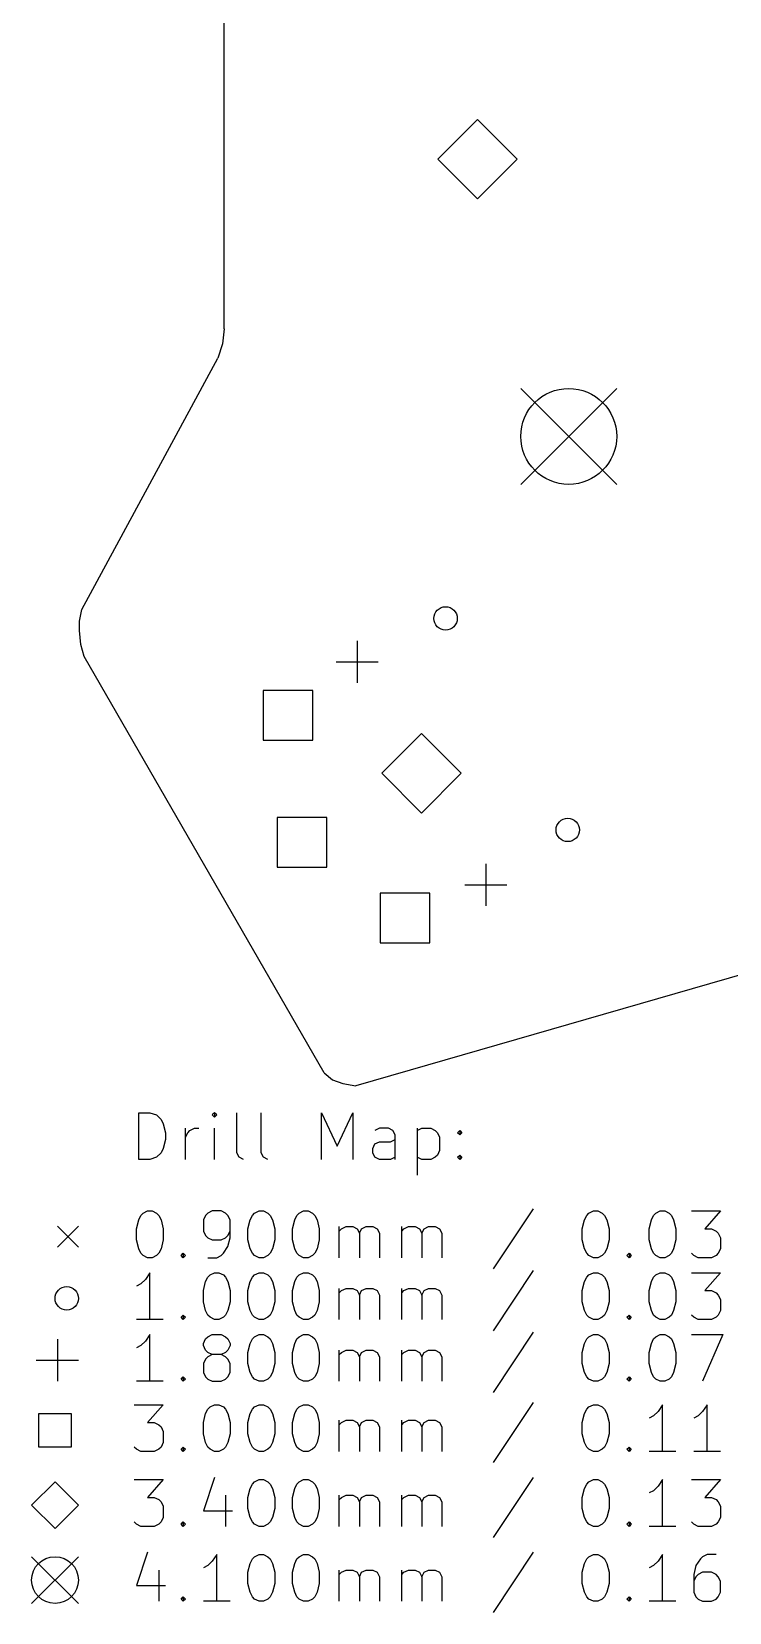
# Model space of a CAD drawing. Extents: x 3.15 to 8.88, y -6.68 to -1.38.
# Drawn here: x 3.152 to 4.325, y -6.664 to -4.004 of the extents above; entities that cross this region are included whole.
import ezdxf

# ---------------------------------------------------------------- set-up
doc = ezdxf.new("R2010")
doc.units = 0
doc.header["$MEASUREMENT"] = 0
doc.layers.add('BLACK', color=7, linetype='CONTINUOUS')

msp = doc.modelspace()

# ---------------------------------------------------------------- linework, layer by layer
at = {"layer": 'BLACK', "linetype": 'CONTINUOUS'}
for p, q in [((3.4754, -4.50394), (3.47535, -1.51486)), ((3.90166, -4.15157), (3.83473, -4.2185)), ((3.96859, -4.2185), (3.90166, -4.15157)), ((3.83473, -4.2185), (3.90166, -4.28543)), ((3.90166, -4.28543), (3.96859, -4.2185)), ((3.4754, -4.50394), (3.47244, -4.52953)), ((3.47244, -4.52953), (3.46457, -4.55315)), ((3.23622, -4.97638), (3.46457, -4.55315)), ((3.97441, -4.60433), (4.13583, -4.76575)), ((4.13583, -4.60433), (3.97441, -4.76575)), ((3.23228, -4.99606), (3.23622, -4.97638)), ((3.23228, -5.01181), (3.23228, -4.99606)), ((3.23425, -5.03543), (3.23228, -5.01181)), ((3.24016, -5.05512), (3.23425, -5.03543)), ((3.69921, -5.02901), (3.69921, -5.09988)), ((3.6437, -5.75591), (3.24016, -5.05512)), ((3.66378, -5.06444), (3.73465, -5.06444)), ((3.62466, -5.11257), (3.54114, -5.11257)), ((3.54114, -5.11257), (3.54114, -5.19608)), ((3.62466, -5.19608), (3.62466, -5.11257)), ((3.80748, -5.18504), (3.74055, -5.25197)), ((3.87441, -5.25197), (3.80748, -5.18504)), ((3.54114, -5.19608), (3.62466, -5.19608)), ((3.74055, -5.25197), (3.80748, -5.3189)), ((3.80748, -5.3189), (3.87441, -5.25197)), ((5.43914, -5.27559), (3.69685, -5.77756)), ((3.64808, -5.32635), (3.56456, -5.32635)), ((3.56456, -5.32635), (3.56456, -5.40987)), ((3.64808, -5.40987), (3.64808, -5.32635)), ((3.56456, -5.40987), (3.64808, -5.40987)), ((3.91575, -5.40406), (3.91575, -5.47493)), ((3.88031, -5.43949), (3.95118, -5.43949)), ((3.82151, -5.45352), (3.73799, -5.45352)), ((3.73799, -5.45352), (3.73799, -5.53704)), ((3.82151, -5.53704), (3.82151, -5.45352)), ((3.73799, -5.53704), (3.82151, -5.53704)), ((3.6437, -5.75591), (3.65748, -5.76772)), ((3.65748, -5.76772), (3.6752, -5.77362)), ((3.6752, -5.77362), (3.69685, -5.77756)), ((3.33174, -5.90176), (3.33174, -5.82302)), ((3.33174, -5.82302), (3.35049, -5.82302)), ((3.35049, -5.82302), (3.36174, -5.82677)), ((3.45922, -5.82302), (3.45547, -5.82677)), ((3.46297, -5.82677), (3.45922, -5.82302)), ((3.45922, -5.82302), (3.45922, -5.83052)), ((3.49672, -5.89051), (3.49672, -5.82302)), ((3.53796, -5.89051), (3.53796, -5.82302)), ((3.6392, -5.90176), (3.6392, -5.82302)), ((3.6392, -5.82302), (3.66545, -5.87927)), ((3.66545, -5.87927), (3.69169, -5.82302)), ((3.69169, -5.82302), (3.69169, -5.90176)), ((3.36174, -5.82677), (3.36924, -5.83427)), ((3.36924, -5.83427), (3.37298, -5.84177)), ((3.37298, -5.84177), (3.37673, -5.85677)), ((3.41048, -5.90176), (3.41048, -5.84927)), ((3.41798, -5.85302), (3.42548, -5.84927)), ((3.42548, -5.84927), (3.43298, -5.84927)), ((3.45547, -5.82677), (3.45922, -5.83052)), ((3.45922, -5.83052), (3.46297, -5.82677)), ((3.45922, -5.90176), (3.45922, -5.84927)), ((3.73669, -5.84927), (3.72919, -5.85302)), ((3.75169, -5.84927), (3.73669, -5.84927)), ((3.75919, -5.85302), (3.75169, -5.84927)), ((3.80043, -5.84927), (3.80043, -5.92801)), ((3.80043, -5.85302), (3.80793, -5.84927)), ((3.80793, -5.84927), (3.82293, -5.84927)), ((3.82293, -5.84927), (3.83043, -5.85302)), ((3.37673, -5.86802), (3.37298, -5.88301)), ((3.37673, -5.85677), (3.37673, -5.86802)), ((3.41048, -5.86427), (3.41423, -5.85677)), ((3.41423, -5.85677), (3.41798, -5.85302)), ((3.72544, -5.88301), (3.72919, -5.87552)), ((3.72919, -5.87552), (3.73669, -5.87177)), ((3.73669, -5.87177), (3.75544, -5.87177)), ((3.75544, -5.87177), (3.76294, -5.86802)), ((3.76294, -5.86052), (3.75919, -5.85302)), ((3.76294, -5.90176), (3.76294, -5.86052)), ((3.83043, -5.85302), (3.83418, -5.85677)), ((3.83418, -5.85677), (3.83793, -5.86427)), ((3.83793, -5.86427), (3.83793, -5.88676)), ((3.86792, -5.85677), (3.87167, -5.85302)), ((3.87167, -5.86052), (3.86792, -5.85677)), ((3.87167, -5.85302), (3.87542, -5.85677)), ((3.87167, -5.85302), (3.87167, -5.86052)), ((3.87542, -5.85677), (3.87167, -5.86052)), ((3.35049, -5.90176), (3.33174, -5.90176)), ((3.36174, -5.89801), (3.35049, -5.90176)), ((3.36924, -5.89051), (3.36174, -5.89801)), ((3.37298, -5.88301), (3.36924, -5.89051)), ((3.50047, -5.89801), (3.49672, -5.89051)), ((3.50797, -5.90176), (3.50047, -5.89801)), ((3.54171, -5.89801), (3.53796, -5.89051)), ((3.54921, -5.90176), (3.54171, -5.89801)), ((3.72544, -5.89051), (3.72544, -5.88301)), ((3.72919, -5.89801), (3.72544, -5.89051)), ((3.73669, -5.90176), (3.72919, -5.89801)), ((3.75544, -5.90176), (3.73669, -5.90176)), ((3.76294, -5.89801), (3.75544, -5.90176)), ((3.80793, -5.90176), (3.80043, -5.89801)), ((3.82293, -5.90176), (3.80793, -5.90176)), ((3.83043, -5.89801), (3.82293, -5.90176)), ((3.83418, -5.89426), (3.83043, -5.89801)), ((3.83793, -5.88676), (3.83418, -5.89426)), ((3.86792, -5.89801), (3.87167, -5.89426)), ((3.87167, -5.90176), (3.86792, -5.89801)), ((3.87167, -5.89426), (3.87542, -5.89801)), ((3.87167, -5.89426), (3.87167, -5.90176)), ((3.87542, -5.89801), (3.87167, -5.90176)), ((3.99541, -5.98463), (3.92792, -6.08586)), ((3.32799, -6.01837), (3.33174, -6.00337)), ((3.33174, -6.00337), (3.33549, -5.99588)), ((3.33549, -5.99588), (3.33924, -5.99213)), ((3.33924, -5.99213), (3.34674, -5.98838)), ((3.34674, -5.98838), (3.35424, -5.98838)), ((3.35424, -5.98838), (3.36174, -5.99213)), ((3.36174, -5.99213), (3.36549, -5.99588)), ((3.36549, -5.99588), (3.36924, -6.00337)), ((3.36924, -6.00337), (3.37298, -6.01837)), ((3.44423, -5.99588), (3.44048, -6.00337)), ((3.44048, -6.00337), (3.44048, -6.02212)), ((3.44798, -5.99213), (3.44423, -5.99588)), ((3.45547, -5.98838), (3.44798, -5.99213)), ((3.47047, -5.98838), (3.45547, -5.98838)), ((3.47797, -5.99213), (3.47047, -5.98838)), ((3.48172, -5.99588), (3.47797, -5.99213)), ((3.48547, -6.00337), (3.48172, -5.99588)), ((3.48547, -6.03337), (3.48547, -6.00337)), ((3.51547, -6.01837), (3.51922, -6.00337)), ((3.51922, -6.00337), (3.52297, -5.99588)), ((3.52297, -5.99588), (3.52672, -5.99213)), ((3.52672, -5.99213), (3.53421, -5.98838)), ((3.53421, -5.98838), (3.54171, -5.98838)), ((3.54171, -5.98838), (3.54921, -5.99213)), ((3.54921, -5.99213), (3.55296, -5.99588)), ((3.55296, -5.99588), (3.55671, -6.00337)), ((3.55671, -6.00337), (3.56046, -6.01837)), ((3.59046, -6.01837), (3.59421, -6.00337)), ((3.59421, -6.00337), (3.59796, -5.99588)), ((3.59796, -5.99588), (3.60171, -5.99213)), ((3.60171, -5.99213), (3.60921, -5.98838)), ((3.60921, -5.98838), (3.6167, -5.98838)), ((3.6167, -5.98838), (3.6242, -5.99213)), ((3.6242, -5.99213), (3.62795, -5.99588)), ((3.62795, -5.99588), (3.6317, -6.00337)), ((3.6317, -6.00337), (3.63545, -6.01837)), ((4.0779, -6.01837), (4.08165, -6.00337)), ((4.08165, -6.00337), (4.0854, -5.99588)), ((4.0854, -5.99588), (4.08915, -5.99213)), ((4.08915, -5.99213), (4.09664, -5.98838)), ((4.09664, -5.98838), (4.10414, -5.98838)), ((4.10414, -5.98838), (4.11164, -5.99213)), ((4.11164, -5.99213), (4.11539, -5.99588)), ((4.11539, -5.99588), (4.11914, -6.00337)), ((4.11914, -6.00337), (4.12289, -6.01837)), ((4.19038, -6.01837), (4.19413, -6.00337)), ((4.19413, -6.00337), (4.19788, -5.99588)), ((4.19788, -5.99588), (4.20163, -5.99213)), ((4.20163, -5.99213), (4.20913, -5.98838)), ((4.20913, -5.98838), (4.21663, -5.98838)), ((4.21663, -5.98838), (4.22413, -5.99213)), ((4.22413, -5.99213), (4.22788, -5.99588)), ((4.22788, -5.99588), (4.23163, -6.00337)), ((4.23163, -6.00337), (4.23538, -6.01837)), ((4.26162, -5.98838), (4.31037, -5.98838)), ((4.31037, -5.98838), (4.28412, -6.01837)), ((3.19488, -6.01378), (3.23031, -6.04921)), ((3.23031, -6.01378), (3.19488, -6.04921)), ((3.32799, -6.03712), (3.32799, -6.01837)), ((3.33174, -6.05212), (3.32799, -6.03712)), ((3.37298, -6.03712), (3.36924, -6.05212)), ((3.37298, -6.01837), (3.37298, -6.03712)), ((3.44048, -6.02212), (3.44423, -6.02962)), ((3.44423, -6.02962), (3.44798, -6.03337)), ((3.44798, -6.03337), (3.45547, -6.03712)), ((3.45547, -6.03712), (3.47047, -6.03712)), ((3.47047, -6.03712), (3.47797, -6.03337)), ((3.47797, -6.03337), (3.48172, -6.02962)), ((3.48172, -6.02962), (3.48547, -6.02212)), ((3.48172, -6.04837), (3.48547, -6.03337)), ((3.51547, -6.03712), (3.51547, -6.01837)), ((3.51922, -6.05212), (3.51547, -6.03712)), ((3.56046, -6.03712), (3.55671, -6.05212)), ((3.56046, -6.01837), (3.56046, -6.03712)), ((3.59046, -6.03712), (3.59046, -6.01837)), ((3.59421, -6.05212), (3.59046, -6.03712)), ((3.63545, -6.03712), (3.6317, -6.05212)), ((3.63545, -6.01837), (3.63545, -6.03712)), ((3.6692, -6.06712), (3.6692, -6.01462)), ((3.6692, -6.02212), (3.67295, -6.01837)), ((3.67295, -6.01837), (3.68045, -6.01462)), ((3.68045, -6.01462), (3.69169, -6.01462)), ((3.69169, -6.01462), (3.69919, -6.01837)), ((3.69919, -6.01837), (3.70294, -6.02587)), ((3.70294, -6.02587), (3.70669, -6.01837)), ((3.70294, -6.02587), (3.70294, -6.06712)), ((3.70669, -6.01837), (3.71419, -6.01462)), ((3.71419, -6.01462), (3.72544, -6.01462)), ((3.72544, -6.01462), (3.73294, -6.01837)), ((3.73294, -6.01837), (3.73669, -6.02587)), ((3.73669, -6.02587), (3.73669, -6.06712)), ((3.77418, -6.06712), (3.77418, -6.01462)), ((3.77418, -6.02212), (3.77793, -6.01837)), ((3.77793, -6.01837), (3.78543, -6.01462)), ((3.78543, -6.01462), (3.79668, -6.01462)), ((3.79668, -6.01462), (3.80418, -6.01837)), ((3.80418, -6.01837), (3.80793, -6.02587)), ((3.80793, -6.02587), (3.81168, -6.01837)), ((3.80793, -6.02587), (3.80793, -6.06712)), ((3.81168, -6.01837), (3.81918, -6.01462)), ((3.81918, -6.01462), (3.83043, -6.01462)), ((3.83043, -6.01462), (3.83793, -6.01837)), ((3.83793, -6.01837), (3.84168, -6.02587)), ((3.84168, -6.02587), (3.84168, -6.06712)), ((4.0779, -6.03712), (4.0779, -6.01837)), ((4.08165, -6.05212), (4.0779, -6.03712)), ((4.12289, -6.03712), (4.11914, -6.05212)), ((4.12289, -6.01837), (4.12289, -6.03712)), ((4.19038, -6.03712), (4.19038, -6.01837)), ((4.19413, -6.05212), (4.19038, -6.03712)), ((4.23538, -6.03712), (4.23163, -6.05212)), ((4.23538, -6.01837), (4.23538, -6.03712)), ((4.28412, -6.01837), (4.29537, -6.01837)), ((4.29537, -6.01837), (4.30287, -6.02212)), ((4.30287, -6.02212), (4.30662, -6.02587)), ((4.30662, -6.02587), (4.31037, -6.03337)), ((4.31037, -6.03337), (4.31037, -6.05212)), ((3.33549, -6.05962), (3.33174, -6.05212)), ((3.33924, -6.06337), (3.33549, -6.05962)), ((3.34674, -6.06712), (3.33924, -6.06337)), ((3.36174, -6.06337), (3.35424, -6.06712)), ((3.36549, -6.05962), (3.36174, -6.06337)), ((3.36924, -6.05212), (3.36549, -6.05962)), ((3.40298, -6.06337), (3.40673, -6.05962)), ((3.40673, -6.06712), (3.40298, -6.06337)), ((3.40673, -6.05962), (3.41048, -6.06337)), ((3.40673, -6.05962), (3.40673, -6.06712)), ((3.41048, -6.06337), (3.40673, -6.06712)), ((3.46297, -6.06712), (3.47047, -6.06337)), ((3.47047, -6.06337), (3.47422, -6.05962)), ((3.47422, -6.05962), (3.48172, -6.04837)), ((3.52297, -6.05962), (3.51922, -6.05212)), ((3.52672, -6.06337), (3.52297, -6.05962)), ((3.53421, -6.06712), (3.52672, -6.06337)), ((3.54921, -6.06337), (3.54171, -6.06712)), ((3.55296, -6.05962), (3.54921, -6.06337)), ((3.55671, -6.05212), (3.55296, -6.05962)), ((3.59796, -6.05962), (3.59421, -6.05212)), ((3.60171, -6.06337), (3.59796, -6.05962)), ((3.60921, -6.06712), (3.60171, -6.06337)), ((3.6242, -6.06337), (3.6167, -6.06712)), ((3.62795, -6.05962), (3.6242, -6.06337)), ((3.6317, -6.05212), (3.62795, -6.05962)), ((4.0854, -6.05962), (4.08165, -6.05212)), ((4.08915, -6.06337), (4.0854, -6.05962)), ((4.09664, -6.06712), (4.08915, -6.06337)), ((4.11164, -6.06337), (4.10414, -6.06712)), ((4.11539, -6.05962), (4.11164, -6.06337)), ((4.11914, -6.05212), (4.11539, -6.05962)), ((4.15289, -6.06337), (4.15664, -6.05962)), ((4.15664, -6.06712), (4.15289, -6.06337)), ((4.15664, -6.05962), (4.16039, -6.06337)), ((4.15664, -6.05962), (4.15664, -6.06712)), ((4.16039, -6.06337), (4.15664, -6.06712)), ((4.19788, -6.05962), (4.19413, -6.05212)), ((4.20163, -6.06337), (4.19788, -6.05962)), ((4.20913, -6.06712), (4.20163, -6.06337)), ((4.22413, -6.06337), (4.21663, -6.06712)), ((4.22788, -6.05962), (4.22413, -6.06337)), ((4.23163, -6.05212), (4.22788, -6.05962)), ((4.26537, -6.06337), (4.26162, -6.05962)), ((4.27287, -6.06712), (4.26537, -6.06337)), ((4.30287, -6.06337), (4.29537, -6.06712)), ((4.30662, -6.05962), (4.30287, -6.06337)), ((4.31037, -6.05212), (4.30662, -6.05962)), ((3.35424, -6.06712), (3.34674, -6.06712)), ((3.44798, -6.06712), (3.46297, -6.06712)), ((3.54171, -6.06712), (3.53421, -6.06712)), ((3.6167, -6.06712), (3.60921, -6.06712)), ((3.99541, -6.08856), (3.92792, -6.1898)), ((4.10414, -6.06712), (4.09664, -6.06712)), ((4.21663, -6.06712), (4.20913, -6.06712)), ((4.29537, -6.06712), (4.27287, -6.06712)), ((3.33549, -6.11106), (3.32799, -6.11481)), ((3.34299, -6.10356), (3.33549, -6.11106)), ((3.35049, -6.09231), (3.34299, -6.10356)), ((3.35049, -6.17105), (3.35049, -6.09231)), ((3.44048, -6.12231), (3.44423, -6.10731)), ((3.44423, -6.10731), (3.44798, -6.09981)), ((3.44798, -6.09981), (3.45172, -6.09606)), ((3.45172, -6.09606), (3.45922, -6.09231)), ((3.45922, -6.09231), (3.46672, -6.09231)), ((3.46672, -6.09231), (3.47422, -6.09606)), ((3.47422, -6.09606), (3.47797, -6.09981)), ((3.47797, -6.09981), (3.48172, -6.10731)), ((3.48172, -6.10731), (3.48547, -6.12231)), ((3.51547, -6.12231), (3.51922, -6.10731)), ((3.51922, -6.10731), (3.52297, -6.09981)), ((3.52297, -6.09981), (3.52672, -6.09606)), ((3.52672, -6.09606), (3.53421, -6.09231)), ((3.53421, -6.09231), (3.54171, -6.09231)), ((3.54171, -6.09231), (3.54921, -6.09606)), ((3.54921, -6.09606), (3.55296, -6.09981)), ((3.55296, -6.09981), (3.55671, -6.10731)), ((3.55671, -6.10731), (3.56046, -6.12231)), ((3.59046, -6.12231), (3.59421, -6.10731)), ((3.59421, -6.10731), (3.59796, -6.09981)), ((3.59796, -6.09981), (3.60171, -6.09606)), ((3.60171, -6.09606), (3.60921, -6.09231)), ((3.60921, -6.09231), (3.6167, -6.09231)), ((3.6167, -6.09231), (3.6242, -6.09606)), ((3.6242, -6.09606), (3.62795, -6.09981)), ((3.62795, -6.09981), (3.6317, -6.10731)), ((3.6317, -6.10731), (3.63545, -6.12231)), ((4.0779, -6.12231), (4.08165, -6.10731)), ((4.08165, -6.10731), (4.0854, -6.09981)), ((4.0854, -6.09981), (4.08915, -6.09606)), ((4.08915, -6.09606), (4.09664, -6.09231)), ((4.09664, -6.09231), (4.10414, -6.09231)), ((4.10414, -6.09231), (4.11164, -6.09606)), ((4.11164, -6.09606), (4.11539, -6.09981)), ((4.11539, -6.09981), (4.11914, -6.10731)), ((4.11914, -6.10731), (4.12289, -6.12231)), ((4.19038, -6.12231), (4.19413, -6.10731)), ((4.19413, -6.10731), (4.19788, -6.09981)), ((4.19788, -6.09981), (4.20163, -6.09606)), ((4.20163, -6.09606), (4.20913, -6.09231)), ((4.20913, -6.09231), (4.21663, -6.09231)), ((4.21663, -6.09231), (4.22413, -6.09606)), ((4.22413, -6.09606), (4.22788, -6.09981)), ((4.22788, -6.09981), (4.23163, -6.10731)), ((4.23163, -6.10731), (4.23538, -6.12231)), ((4.26162, -6.09231), (4.31037, -6.09231)), ((4.31037, -6.09231), (4.28412, -6.12231)), ((3.44048, -6.14106), (3.44048, -6.12231)), ((3.44423, -6.15606), (3.44048, -6.14106)), ((3.48547, -6.14106), (3.48172, -6.15606)), ((3.48547, -6.12231), (3.48547, -6.14106)), ((3.51547, -6.14106), (3.51547, -6.12231)), ((3.51922, -6.15606), (3.51547, -6.14106)), ((3.56046, -6.14106), (3.55671, -6.15606)), ((3.56046, -6.12231), (3.56046, -6.14106)), ((3.59046, -6.14106), (3.59046, -6.12231)), ((3.59421, -6.15606), (3.59046, -6.14106)), ((3.63545, -6.14106), (3.6317, -6.15606)), ((3.63545, -6.12231), (3.63545, -6.14106)), ((3.6692, -6.17105), (3.6692, -6.11856)), ((3.6692, -6.12606), (3.67295, -6.12231)), ((3.67295, -6.12231), (3.68045, -6.11856)), ((3.68045, -6.11856), (3.69169, -6.11856)), ((3.69169, -6.11856), (3.69919, -6.12231)), ((3.69919, -6.12231), (3.70294, -6.12981)), ((3.70294, -6.12981), (3.70669, -6.12231)), ((3.70294, -6.12981), (3.70294, -6.17105)), ((3.70669, -6.12231), (3.71419, -6.11856)), ((3.71419, -6.11856), (3.72544, -6.11856)), ((3.72544, -6.11856), (3.73294, -6.12231)), ((3.73294, -6.12231), (3.73669, -6.12981)), ((3.73669, -6.12981), (3.73669, -6.17105)), ((3.77418, -6.17105), (3.77418, -6.11856)), ((3.77418, -6.12606), (3.77793, -6.12231)), ((3.77793, -6.12231), (3.78543, -6.11856)), ((3.78543, -6.11856), (3.79668, -6.11856)), ((3.79668, -6.11856), (3.80418, -6.12231)), ((3.80418, -6.12231), (3.80793, -6.12981)), ((3.80793, -6.12981), (3.81168, -6.12231)), ((3.80793, -6.12981), (3.80793, -6.17105)), ((3.81168, -6.12231), (3.81918, -6.11856)), ((3.81918, -6.11856), (3.83043, -6.11856)), ((3.83043, -6.11856), (3.83793, -6.12231)), ((3.83793, -6.12231), (3.84168, -6.12981)), ((3.84168, -6.12981), (3.84168, -6.17105)), ((4.0779, -6.14106), (4.0779, -6.12231)), ((4.08165, -6.15606), (4.0779, -6.14106)), ((4.12289, -6.14106), (4.11914, -6.15606)), ((4.12289, -6.12231), (4.12289, -6.14106)), ((4.19038, -6.14106), (4.19038, -6.12231)), ((4.19413, -6.15606), (4.19038, -6.14106)), ((4.23538, -6.14106), (4.23163, -6.15606)), ((4.23538, -6.12231), (4.23538, -6.14106)), ((4.28412, -6.12231), (4.29537, -6.12231)), ((4.29537, -6.12231), (4.30287, -6.12606)), ((4.30287, -6.12606), (4.30662, -6.12981)), ((4.30662, -6.12981), (4.31037, -6.13731)), ((4.31037, -6.13731), (4.31037, -6.15606)), ((3.40298, -6.1673), (3.40673, -6.16355)), ((3.40673, -6.17105), (3.40298, -6.1673)), ((3.40673, -6.16355), (3.41048, -6.1673)), ((3.40673, -6.16355), (3.40673, -6.17105)), ((3.41048, -6.1673), (3.40673, -6.17105)), ((3.44798, -6.16355), (3.44423, -6.15606)), ((3.45172, -6.1673), (3.44798, -6.16355)), ((3.45922, -6.17105), (3.45172, -6.1673)), ((3.47422, -6.1673), (3.46672, -6.17105)), ((3.47797, -6.16355), (3.47422, -6.1673)), ((3.48172, -6.15606), (3.47797, -6.16355)), ((3.52297, -6.16355), (3.51922, -6.15606)), ((3.52672, -6.1673), (3.52297, -6.16355)), ((3.53421, -6.17105), (3.52672, -6.1673)), ((3.54921, -6.1673), (3.54171, -6.17105)), ((3.55296, -6.16355), (3.54921, -6.1673)), ((3.55671, -6.15606), (3.55296, -6.16355)), ((3.59796, -6.16355), (3.59421, -6.15606)), ((3.60171, -6.1673), (3.59796, -6.16355)), ((3.60921, -6.17105), (3.60171, -6.1673)), ((3.6242, -6.1673), (3.6167, -6.17105)), ((3.62795, -6.16355), (3.6242, -6.1673)), ((3.6317, -6.15606), (3.62795, -6.16355)), ((4.0854, -6.16355), (4.08165, -6.15606)), ((4.08915, -6.1673), (4.0854, -6.16355)), ((4.09664, -6.17105), (4.08915, -6.1673)), ((4.11164, -6.1673), (4.10414, -6.17105)), ((4.11539, -6.16355), (4.11164, -6.1673)), ((4.11914, -6.15606), (4.11539, -6.16355)), ((4.15289, -6.1673), (4.15664, -6.16355)), ((4.15664, -6.17105), (4.15289, -6.1673)), ((4.15664, -6.16355), (4.16039, -6.1673)), ((4.15664, -6.16355), (4.15664, -6.17105)), ((4.16039, -6.1673), (4.15664, -6.17105)), ((4.19788, -6.16355), (4.19413, -6.15606)), ((4.20163, -6.1673), (4.19788, -6.16355)), ((4.20913, -6.17105), (4.20163, -6.1673)), ((4.22413, -6.1673), (4.21663, -6.17105)), ((4.22788, -6.16355), (4.22413, -6.1673)), ((4.23163, -6.15606), (4.22788, -6.16355)), ((4.26537, -6.1673), (4.26162, -6.16355)), ((4.27287, -6.17105), (4.26537, -6.1673)), ((4.30287, -6.1673), (4.29537, -6.17105)), ((4.30662, -6.16355), (4.30287, -6.1673)), ((4.31037, -6.15606), (4.30662, -6.16355)), ((3.37298, -6.17105), (3.32799, -6.17105)), ((3.35049, -6.19625), (3.34299, -6.2075)), ((3.35049, -6.27499), (3.35049, -6.19625)), ((3.44798, -6.2), (3.45547, -6.19625)), ((3.45547, -6.19625), (3.47047, -6.19625)), ((3.46672, -6.17105), (3.45922, -6.17105)), ((3.47047, -6.19625), (3.47797, -6.2)), ((3.52672, -6.2), (3.53421, -6.19625)), ((3.54171, -6.17105), (3.53421, -6.17105)), ((3.53421, -6.19625), (3.54171, -6.19625)), ((3.54171, -6.19625), (3.54921, -6.2)), ((3.60171, -6.2), (3.60921, -6.19625)), ((3.6167, -6.17105), (3.60921, -6.17105)), ((3.60921, -6.19625), (3.6167, -6.19625)), ((3.6167, -6.19625), (3.6242, -6.2)), ((3.99541, -6.1925), (3.92792, -6.29374)), ((4.08915, -6.2), (4.09664, -6.19625)), ((4.10414, -6.17105), (4.09664, -6.17105)), ((4.09664, -6.19625), (4.10414, -6.19625)), ((4.10414, -6.19625), (4.11164, -6.2)), ((4.20163, -6.2), (4.20913, -6.19625)), ((4.21663, -6.17105), (4.20913, -6.17105)), ((4.20913, -6.19625), (4.21663, -6.19625)), ((4.21663, -6.19625), (4.22413, -6.2)), ((4.26162, -6.19625), (4.31412, -6.19625)), ((4.29537, -6.17105), (4.27287, -6.17105)), ((4.31412, -6.19625), (4.28037, -6.27499)), ((3.19488, -6.20394), (3.19488, -6.2748)), ((3.33549, -6.215), (3.32799, -6.21875)), ((3.34299, -6.2075), (3.33549, -6.215)), ((3.44048, -6.21125), (3.44423, -6.20375)), ((3.44048, -6.215), (3.44048, -6.21125)), ((3.44423, -6.2225), (3.44048, -6.215)), ((3.44423, -6.20375), (3.44798, -6.2)), ((3.44798, -6.22625), (3.44423, -6.2225)), ((3.47797, -6.2), (3.48172, -6.20375)), ((3.48172, -6.2225), (3.47797, -6.22625)), ((3.48172, -6.20375), (3.48547, -6.21125)), ((3.48547, -6.215), (3.48172, -6.2225)), ((3.48547, -6.21125), (3.48547, -6.215)), ((3.51547, -6.22625), (3.51922, -6.21125)), ((3.51922, -6.21125), (3.52297, -6.20375)), ((3.52297, -6.20375), (3.52672, -6.2)), ((3.54921, -6.2), (3.55296, -6.20375)), ((3.55296, -6.20375), (3.55671, -6.21125)), ((3.55671, -6.21125), (3.56046, -6.22625)), ((3.59046, -6.22625), (3.59421, -6.21125)), ((3.59421, -6.21125), (3.59796, -6.20375)), ((3.59796, -6.20375), (3.60171, -6.2)), ((3.6242, -6.2), (3.62795, -6.20375)), ((3.62795, -6.20375), (3.6317, -6.21125)), ((3.6317, -6.21125), (3.63545, -6.22625)), ((3.6692, -6.27499), (3.6692, -6.2225)), ((3.67295, -6.22625), (3.68045, -6.2225)), ((3.68045, -6.2225), (3.69169, -6.2225)), ((3.69169, -6.2225), (3.69919, -6.22625)), ((3.70669, -6.22625), (3.71419, -6.2225)), ((3.71419, -6.2225), (3.72544, -6.2225)), ((3.72544, -6.2225), (3.73294, -6.22625)), ((3.77418, -6.27499), (3.77418, -6.2225)), ((3.77793, -6.22625), (3.78543, -6.2225)), ((3.78543, -6.2225), (3.79668, -6.2225)), ((3.79668, -6.2225), (3.80418, -6.22625)), ((3.81168, -6.22625), (3.81918, -6.2225)), ((3.81918, -6.2225), (3.83043, -6.2225)), ((3.83043, -6.2225), (3.83793, -6.22625)), ((4.0779, -6.22625), (4.08165, -6.21125)), ((4.08165, -6.21125), (4.0854, -6.20375)), ((4.0854, -6.20375), (4.08915, -6.2)), ((4.11164, -6.2), (4.11539, -6.20375)), ((4.11539, -6.20375), (4.11914, -6.21125)), ((4.11914, -6.21125), (4.12289, -6.22625)), ((4.19038, -6.22625), (4.19413, -6.21125)), ((4.19413, -6.21125), (4.19788, -6.20375)), ((4.19788, -6.20375), (4.20163, -6.2)), ((4.22413, -6.2), (4.22788, -6.20375)), ((4.22788, -6.20375), (4.23163, -6.21125)), ((4.23163, -6.21125), (4.23538, -6.22625)), ((3.15945, -6.23937), (3.23031, -6.23937)), ((3.44423, -6.2375), (3.44048, -6.24499)), ((3.44048, -6.24499), (3.44048, -6.25999)), ((3.44798, -6.23375), (3.44423, -6.2375)), ((3.45547, -6.23), (3.44798, -6.22625)), ((3.45547, -6.23), (3.44798, -6.23375)), ((3.47047, -6.23), (3.45547, -6.23)), ((3.47797, -6.22625), (3.47047, -6.23)), ((3.47797, -6.23375), (3.47047, -6.23)), ((3.48172, -6.2375), (3.47797, -6.23375)), ((3.48547, -6.24499), (3.48172, -6.2375)), ((3.48547, -6.25999), (3.48547, -6.24499)), ((3.51547, -6.24499), (3.51547, -6.22625)), ((3.51922, -6.25999), (3.51547, -6.24499)), ((3.56046, -6.24499), (3.55671, -6.25999)), ((3.56046, -6.22625), (3.56046, -6.24499)), ((3.59046, -6.24499), (3.59046, -6.22625)), ((3.59421, -6.25999), (3.59046, -6.24499)), ((3.63545, -6.24499), (3.6317, -6.25999)), ((3.63545, -6.22625), (3.63545, -6.24499)), ((3.6692, -6.23), (3.67295, -6.22625)), ((3.69919, -6.22625), (3.70294, -6.23375)), ((3.70294, -6.23375), (3.70669, -6.22625)), ((3.70294, -6.23375), (3.70294, -6.27499)), ((3.73294, -6.22625), (3.73669, -6.23375)), ((3.73669, -6.23375), (3.73669, -6.27499)), ((3.77418, -6.23), (3.77793, -6.22625)), ((3.80418, -6.22625), (3.80793, -6.23375)), ((3.80793, -6.23375), (3.81168, -6.22625)), ((3.80793, -6.23375), (3.80793, -6.27499)), ((3.83793, -6.22625), (3.84168, -6.23375)), ((3.84168, -6.23375), (3.84168, -6.27499)), ((4.0779, -6.24499), (4.0779, -6.22625)), ((4.08165, -6.25999), (4.0779, -6.24499)), ((4.12289, -6.24499), (4.11914, -6.25999)), ((4.12289, -6.22625), (4.12289, -6.24499)), ((4.19038, -6.24499), (4.19038, -6.22625)), ((4.19413, -6.25999), (4.19038, -6.24499)), ((4.23538, -6.24499), (4.23163, -6.25999)), ((4.23538, -6.22625), (4.23538, -6.24499)), ((3.37298, -6.27499), (3.32799, -6.27499)), ((3.40298, -6.27124), (3.40673, -6.26749)), ((3.40673, -6.27499), (3.40298, -6.27124)), ((3.40673, -6.26749), (3.41048, -6.27124)), ((3.40673, -6.26749), (3.40673, -6.27499)), ((3.41048, -6.27124), (3.40673, -6.27499)), ((3.44048, -6.25999), (3.44423, -6.26749)), ((3.44423, -6.26749), (3.44798, -6.27124)), ((3.44798, -6.27124), (3.45547, -6.27499)), ((3.45547, -6.27499), (3.47047, -6.27499)), ((3.47047, -6.27499), (3.47797, -6.27124)), ((3.47797, -6.27124), (3.48172, -6.26749)), ((3.48172, -6.26749), (3.48547, -6.25999)), ((3.52297, -6.26749), (3.51922, -6.25999)), ((3.52672, -6.27124), (3.52297, -6.26749)), ((3.53421, -6.27499), (3.52672, -6.27124)), ((3.54171, -6.27499), (3.53421, -6.27499)), ((3.54921, -6.27124), (3.54171, -6.27499)), ((3.55296, -6.26749), (3.54921, -6.27124)), ((3.55671, -6.25999), (3.55296, -6.26749)), ((3.59796, -6.26749), (3.59421, -6.25999)), ((3.60171, -6.27124), (3.59796, -6.26749)), ((3.60921, -6.27499), (3.60171, -6.27124)), ((3.6167, -6.27499), (3.60921, -6.27499)), ((3.6242, -6.27124), (3.6167, -6.27499)), ((3.62795, -6.26749), (3.6242, -6.27124)), ((3.6317, -6.25999), (3.62795, -6.26749)), ((4.0854, -6.26749), (4.08165, -6.25999)), ((4.08915, -6.27124), (4.0854, -6.26749)), ((4.09664, -6.27499), (4.08915, -6.27124)), ((4.10414, -6.27499), (4.09664, -6.27499)), ((4.11164, -6.27124), (4.10414, -6.27499)), ((4.11539, -6.26749), (4.11164, -6.27124)), ((4.11914, -6.25999), (4.11539, -6.26749)), ((4.15289, -6.27124), (4.15664, -6.26749)), ((4.15664, -6.27499), (4.15289, -6.27124)), ((4.15664, -6.26749), (4.16039, -6.27124)), ((4.15664, -6.26749), (4.15664, -6.27499)), ((4.16039, -6.27124), (4.15664, -6.27499)), ((4.19788, -6.26749), (4.19413, -6.25999)), ((4.20163, -6.27124), (4.19788, -6.26749)), ((4.20913, -6.27499), (4.20163, -6.27124)), ((4.21663, -6.27499), (4.20913, -6.27499)), ((4.22413, -6.27124), (4.21663, -6.27499)), ((4.22788, -6.26749), (4.22413, -6.27124)), ((4.23163, -6.25999), (4.22788, -6.26749)), ((3.21878, -6.32964), (3.16311, -6.32964)), ((3.16311, -6.32964), (3.16311, -6.38532)), ((3.21878, -6.38532), (3.21878, -6.32964)), ((3.32424, -6.31436), (3.37298, -6.31436)), ((3.37298, -6.31436), (3.34674, -6.34436)), ((3.44048, -6.34436), (3.44423, -6.32936)), ((3.44423, -6.32936), (3.44798, -6.32186)), ((3.44798, -6.32186), (3.45172, -6.31811)), ((3.45172, -6.31811), (3.45922, -6.31436)), ((3.45922, -6.31436), (3.46672, -6.31436)), ((3.46672, -6.31436), (3.47422, -6.31811)), ((3.47422, -6.31811), (3.47797, -6.32186)), ((3.47797, -6.32186), (3.48172, -6.32936)), ((3.48172, -6.32936), (3.48547, -6.34436)), ((3.51547, -6.34436), (3.51922, -6.32936)), ((3.51922, -6.32936), (3.52297, -6.32186)), ((3.52297, -6.32186), (3.52672, -6.31811)), ((3.52672, -6.31811), (3.53421, -6.31436)), ((3.53421, -6.31436), (3.54171, -6.31436)), ((3.54171, -6.31436), (3.54921, -6.31811)), ((3.54921, -6.31811), (3.55296, -6.32186)), ((3.55296, -6.32186), (3.55671, -6.32936)), ((3.55671, -6.32936), (3.56046, -6.34436)), ((3.59046, -6.34436), (3.59421, -6.32936)), ((3.59421, -6.32936), (3.59796, -6.32186)), ((3.59796, -6.32186), (3.60171, -6.31811)), ((3.60171, -6.31811), (3.60921, -6.31436)), ((3.60921, -6.31436), (3.6167, -6.31436)), ((3.6167, -6.31436), (3.6242, -6.31811)), ((3.6242, -6.31811), (3.62795, -6.32186)), ((3.62795, -6.32186), (3.6317, -6.32936)), ((3.6317, -6.32936), (3.63545, -6.34436)), ((3.99541, -6.31061), (3.92792, -6.41185)), ((4.0779, -6.34436), (4.08165, -6.32936)), ((4.08165, -6.32936), (4.0854, -6.32186)), ((4.0854, -6.32186), (4.08915, -6.31811)), ((4.08915, -6.31811), (4.09664, -6.31436)), ((4.09664, -6.31436), (4.10414, -6.31436)), ((4.10414, -6.31436), (4.11164, -6.31811)), ((4.11164, -6.31811), (4.11539, -6.32186)), ((4.11539, -6.32186), (4.11914, -6.32936)), ((4.11914, -6.32936), (4.12289, -6.34436)), ((4.20538, -6.32561), (4.19788, -6.33311)), ((4.21288, -6.31436), (4.20538, -6.32561)), ((4.21288, -6.3931), (4.21288, -6.31436)), ((4.28037, -6.32561), (4.27287, -6.33311)), ((4.28787, -6.31436), (4.28037, -6.32561)), ((4.28787, -6.3931), (4.28787, -6.31436)), ((3.34674, -6.34436), (3.35799, -6.34436)), ((3.35799, -6.34436), (3.36549, -6.34811)), ((3.36549, -6.34811), (3.36924, -6.35186)), ((3.36924, -6.35186), (3.37298, -6.35936)), ((3.44048, -6.3631), (3.44048, -6.34436)), ((3.48547, -6.34436), (3.48547, -6.3631)), ((3.51547, -6.3631), (3.51547, -6.34436)), ((3.56046, -6.34436), (3.56046, -6.3631)), ((3.59046, -6.3631), (3.59046, -6.34436)), ((3.63545, -6.34436), (3.63545, -6.3631)), ((3.6692, -6.3931), (3.6692, -6.34061)), ((3.6692, -6.34811), (3.67295, -6.34436)), ((3.67295, -6.34436), (3.68045, -6.34061)), ((3.68045, -6.34061), (3.69169, -6.34061)), ((3.69169, -6.34061), (3.69919, -6.34436)), ((3.69919, -6.34436), (3.70294, -6.35186)), ((3.70294, -6.35186), (3.70669, -6.34436)), ((3.70294, -6.35186), (3.70294, -6.3931)), ((3.70669, -6.34436), (3.71419, -6.34061)), ((3.71419, -6.34061), (3.72544, -6.34061)), ((3.72544, -6.34061), (3.73294, -6.34436)), ((3.73294, -6.34436), (3.73669, -6.35186)), ((3.73669, -6.35186), (3.73669, -6.3931)), ((3.77418, -6.3931), (3.77418, -6.34061)), ((3.77418, -6.34811), (3.77793, -6.34436)), ((3.77793, -6.34436), (3.78543, -6.34061)), ((3.78543, -6.34061), (3.79668, -6.34061)), ((3.79668, -6.34061), (3.80418, -6.34436)), ((3.80418, -6.34436), (3.80793, -6.35186)), ((3.80793, -6.35186), (3.81168, -6.34436)), ((3.80793, -6.35186), (3.80793, -6.3931)), ((3.81168, -6.34436), (3.81918, -6.34061)), ((3.81918, -6.34061), (3.83043, -6.34061)), ((3.83043, -6.34061), (3.83793, -6.34436)), ((3.83793, -6.34436), (3.84168, -6.35186)), ((3.84168, -6.35186), (3.84168, -6.3931)), ((4.0779, -6.3631), (4.0779, -6.34436)), ((4.12289, -6.34436), (4.12289, -6.3631)), ((4.19788, -6.33311), (4.19038, -6.33686)), ((4.27287, -6.33311), (4.26537, -6.33686)), ((3.37298, -6.3781), (3.36924, -6.3856)), ((3.37298, -6.35936), (3.37298, -6.3781)), ((3.44423, -6.3781), (3.44048, -6.3631)), ((3.44798, -6.3856), (3.44423, -6.3781)), ((3.48172, -6.3781), (3.47797, -6.3856)), ((3.48547, -6.3631), (3.48172, -6.3781)), ((3.51922, -6.3781), (3.51547, -6.3631)), ((3.52297, -6.3856), (3.51922, -6.3781)), ((3.55671, -6.3781), (3.55296, -6.3856)), ((3.56046, -6.3631), (3.55671, -6.3781)), ((3.59421, -6.3781), (3.59046, -6.3631)), ((3.59796, -6.3856), (3.59421, -6.3781)), ((3.6317, -6.3781), (3.62795, -6.3856)), ((3.63545, -6.3631), (3.6317, -6.3781)), ((4.08165, -6.3781), (4.0779, -6.3631)), ((4.0854, -6.3856), (4.08165, -6.3781)), ((4.11914, -6.3781), (4.11539, -6.3856)), ((4.12289, -6.3631), (4.11914, -6.3781)), ((3.16311, -6.38532), (3.21878, -6.38532)), ((3.32799, -6.38935), (3.32424, -6.3856)), ((3.33549, -6.3931), (3.32799, -6.38935)), ((3.35799, -6.3931), (3.33549, -6.3931)), ((3.36549, -6.38935), (3.35799, -6.3931)), ((3.36924, -6.3856), (3.36549, -6.38935)), ((3.40298, -6.38935), (3.40673, -6.3856)), ((3.40673, -6.3931), (3.40298, -6.38935)), ((3.40673, -6.3856), (3.41048, -6.38935)), ((3.40673, -6.3856), (3.40673, -6.3931)), ((3.41048, -6.38935), (3.40673, -6.3931)), ((3.45172, -6.38935), (3.44798, -6.3856)), ((3.45922, -6.3931), (3.45172, -6.38935)), ((3.46672, -6.3931), (3.45922, -6.3931)), ((3.47422, -6.38935), (3.46672, -6.3931)), ((3.47797, -6.3856), (3.47422, -6.38935)), ((3.52672, -6.38935), (3.52297, -6.3856)), ((3.53421, -6.3931), (3.52672, -6.38935)), ((3.54171, -6.3931), (3.53421, -6.3931)), ((3.54921, -6.38935), (3.54171, -6.3931)), ((3.55296, -6.3856), (3.54921, -6.38935)), ((3.60171, -6.38935), (3.59796, -6.3856)), ((3.60921, -6.3931), (3.60171, -6.38935)), ((3.6167, -6.3931), (3.60921, -6.3931)), ((3.6242, -6.38935), (3.6167, -6.3931)), ((3.62795, -6.3856), (3.6242, -6.38935)), ((4.08915, -6.38935), (4.0854, -6.3856)), ((4.09664, -6.3931), (4.08915, -6.38935)), ((4.10414, -6.3931), (4.09664, -6.3931)), ((4.11164, -6.38935), (4.10414, -6.3931)), ((4.11539, -6.3856), (4.11164, -6.38935)), ((4.15289, -6.38935), (4.15664, -6.3856)), ((4.15664, -6.3931), (4.15289, -6.38935)), ((4.15664, -6.3856), (4.16039, -6.38935)), ((4.15664, -6.3856), (4.15664, -6.3931)), ((4.16039, -6.38935), (4.15664, -6.3931)), ((4.23538, -6.3931), (4.19038, -6.3931)), ((4.31037, -6.3931), (4.26537, -6.3931)), ((3.45922, -6.4366), (3.44048, -6.49284)), ((3.99541, -6.4366), (3.92792, -6.53783)), ((3.19094, -6.44409), (3.15157, -6.48346)), ((3.23031, -6.48346), (3.19094, -6.44409)), ((3.32424, -6.44034), (3.37298, -6.44034)), ((3.37298, -6.44034), (3.34674, -6.47034)), ((3.51547, -6.47034), (3.51922, -6.45534)), ((3.51922, -6.45534), (3.52297, -6.44784)), ((3.52297, -6.44784), (3.52672, -6.44409)), ((3.52672, -6.44409), (3.53421, -6.44034)), ((3.53421, -6.44034), (3.54171, -6.44034)), ((3.54171, -6.44034), (3.54921, -6.44409)), ((3.54921, -6.44409), (3.55296, -6.44784)), ((3.55296, -6.44784), (3.55671, -6.45534)), ((3.55671, -6.45534), (3.56046, -6.47034)), ((3.59046, -6.47034), (3.59421, -6.45534)), ((3.59421, -6.45534), (3.59796, -6.44784)), ((3.59796, -6.44784), (3.60171, -6.44409)), ((3.60171, -6.44409), (3.60921, -6.44034)), ((3.60921, -6.44034), (3.6167, -6.44034)), ((3.6167, -6.44034), (3.6242, -6.44409)), ((3.6242, -6.44409), (3.62795, -6.44784)), ((3.62795, -6.44784), (3.6317, -6.45534)), ((3.6317, -6.45534), (3.63545, -6.47034)), ((4.0779, -6.47034), (4.08165, -6.45534)), ((4.08165, -6.45534), (4.0854, -6.44784)), ((4.0854, -6.44784), (4.08915, -6.44409)), ((4.08915, -6.44409), (4.09664, -6.44034)), ((4.09664, -6.44034), (4.10414, -6.44034)), ((4.10414, -6.44034), (4.11164, -6.44409)), ((4.11164, -6.44409), (4.11539, -6.44784)), ((4.11539, -6.44784), (4.11914, -6.45534)), ((4.11914, -6.45534), (4.12289, -6.47034)), ((4.19788, -6.45909), (4.19038, -6.46284)), ((4.20538, -6.45159), (4.19788, -6.45909)), ((4.21288, -6.44034), (4.20538, -6.45159)), ((4.21288, -6.51909), (4.21288, -6.44034)), ((4.26162, -6.44034), (4.31037, -6.44034)), ((4.31037, -6.44034), (4.28412, -6.47034)), ((3.15157, -6.48346), (3.19094, -6.52283)), ((3.19094, -6.52283), (3.23031, -6.48346)), ((3.34674, -6.47034), (3.35799, -6.47034)), ((3.35799, -6.47034), (3.36549, -6.47409)), ((3.36549, -6.47409), (3.36924, -6.47784)), ((3.36924, -6.47784), (3.37298, -6.48534)), ((3.37298, -6.48534), (3.37298, -6.50409)), ((3.47797, -6.46659), (3.47797, -6.51909)), ((3.51547, -6.48909), (3.51547, -6.47034)), ((3.51922, -6.50409), (3.51547, -6.48909)), ((3.56046, -6.48909), (3.55671, -6.50409)), ((3.56046, -6.47034), (3.56046, -6.48909)), ((3.59046, -6.48909), (3.59046, -6.47034)), ((3.59421, -6.50409), (3.59046, -6.48909)), ((3.63545, -6.48909), (3.6317, -6.50409)), ((3.63545, -6.47034), (3.63545, -6.48909)), ((3.6692, -6.51909), (3.6692, -6.46659)), ((3.6692, -6.47409), (3.67295, -6.47034)), ((3.67295, -6.47034), (3.68045, -6.46659)), ((3.68045, -6.46659), (3.69169, -6.46659)), ((3.69169, -6.46659), (3.69919, -6.47034)), ((3.69919, -6.47034), (3.70294, -6.47784)), ((3.70294, -6.47784), (3.70669, -6.47034)), ((3.70294, -6.47784), (3.70294, -6.51909)), ((3.70669, -6.47034), (3.71419, -6.46659)), ((3.71419, -6.46659), (3.72544, -6.46659)), ((3.72544, -6.46659), (3.73294, -6.47034)), ((3.73294, -6.47034), (3.73669, -6.47784)), ((3.73669, -6.47784), (3.73669, -6.51909)), ((3.77418, -6.51909), (3.77418, -6.46659)), ((3.77418, -6.47409), (3.77793, -6.47034)), ((3.77793, -6.47034), (3.78543, -6.46659)), ((3.78543, -6.46659), (3.79668, -6.46659)), ((3.79668, -6.46659), (3.80418, -6.47034)), ((3.80418, -6.47034), (3.80793, -6.47784)), ((3.80793, -6.47784), (3.81168, -6.47034)), ((3.80793, -6.47784), (3.80793, -6.51909)), ((3.81168, -6.47034), (3.81918, -6.46659)), ((3.81918, -6.46659), (3.83043, -6.46659)), ((3.83043, -6.46659), (3.83793, -6.47034)), ((3.83793, -6.47034), (3.84168, -6.47784)), ((3.84168, -6.47784), (3.84168, -6.51909)), ((4.0779, -6.48909), (4.0779, -6.47034)), ((4.08165, -6.50409), (4.0779, -6.48909)), ((4.12289, -6.48909), (4.11914, -6.50409)), ((4.12289, -6.47034), (4.12289, -6.48909)), ((4.28412, -6.47034), (4.29537, -6.47034)), ((4.29537, -6.47034), (4.30287, -6.47409)), ((4.30287, -6.47409), (4.30662, -6.47784)), ((4.30662, -6.47784), (4.31037, -6.48534)), ((4.31037, -6.48534), (4.31037, -6.50409)), ((3.32799, -6.51534), (3.32424, -6.51159)), ((3.33549, -6.51909), (3.32799, -6.51534)), ((3.36549, -6.51534), (3.35799, -6.51909)), ((3.36924, -6.51159), (3.36549, -6.51534)), ((3.37298, -6.50409), (3.36924, -6.51159)), ((3.40298, -6.51534), (3.40673, -6.51159)), ((3.40673, -6.51909), (3.40298, -6.51534)), ((3.40673, -6.51159), (3.41048, -6.51534)), ((3.40673, -6.51159), (3.40673, -6.51909)), ((3.41048, -6.51534), (3.40673, -6.51909)), ((3.44048, -6.49284), (3.48922, -6.49284)), ((3.52297, -6.51159), (3.51922, -6.50409)), ((3.52672, -6.51534), (3.52297, -6.51159)), ((3.53421, -6.51909), (3.52672, -6.51534)), ((3.54921, -6.51534), (3.54171, -6.51909)), ((3.55296, -6.51159), (3.54921, -6.51534)), ((3.55671, -6.50409), (3.55296, -6.51159)), ((3.59796, -6.51159), (3.59421, -6.50409)), ((3.60171, -6.51534), (3.59796, -6.51159)), ((3.60921, -6.51909), (3.60171, -6.51534)), ((3.6242, -6.51534), (3.6167, -6.51909)), ((3.62795, -6.51159), (3.6242, -6.51534)), ((3.6317, -6.50409), (3.62795, -6.51159)), ((4.0854, -6.51159), (4.08165, -6.50409)), ((4.08915, -6.51534), (4.0854, -6.51159)), ((4.09664, -6.51909), (4.08915, -6.51534)), ((4.11164, -6.51534), (4.10414, -6.51909)), ((4.11539, -6.51159), (4.11164, -6.51534)), ((4.11914, -6.50409), (4.11539, -6.51159)), ((4.15289, -6.51534), (4.15664, -6.51159)), ((4.15664, -6.51909), (4.15289, -6.51534)), ((4.15664, -6.51159), (4.16039, -6.51534)), ((4.15664, -6.51159), (4.15664, -6.51909)), ((4.16039, -6.51534), (4.15664, -6.51909)), ((4.26537, -6.51534), (4.26162, -6.51159)), ((4.27287, -6.51909), (4.26537, -6.51534)), ((4.30287, -6.51534), (4.29537, -6.51909)), ((4.30662, -6.51159), (4.30287, -6.51534)), ((4.31037, -6.50409), (4.30662, -6.51159)), ((3.35799, -6.51909), (3.33549, -6.51909)), ((3.54171, -6.51909), (3.53421, -6.51909)), ((3.6167, -6.51909), (3.60921, -6.51909)), ((4.10414, -6.51909), (4.09664, -6.51909)), ((4.23538, -6.51909), (4.19038, -6.51909)), ((4.29537, -6.51909), (4.27287, -6.51909)), ((3.34674, -6.56258), (3.32799, -6.61882)), ((3.46297, -6.56633), (3.45547, -6.57758)), ((3.46297, -6.64507), (3.46297, -6.56633)), ((3.52672, -6.57008), (3.53421, -6.56633)), ((3.53421, -6.56633), (3.54171, -6.56633)), ((3.54171, -6.56633), (3.54921, -6.57008)), ((3.60171, -6.57008), (3.60921, -6.56633)), ((3.60921, -6.56633), (3.6167, -6.56633)), ((3.6167, -6.56633), (3.6242, -6.57008)), ((3.99541, -6.56258), (3.92792, -6.66382)), ((4.08915, -6.57008), (4.09664, -6.56633)), ((4.09664, -6.56633), (4.10414, -6.56633)), ((4.10414, -6.56633), (4.11164, -6.57008)), ((4.21288, -6.56633), (4.20538, -6.57758)), ((4.21288, -6.64507), (4.21288, -6.56633)), ((4.28787, -6.56633), (4.28037, -6.57008)), ((4.30287, -6.56633), (4.28787, -6.56633)), ((3.15157, -6.57008), (3.23031, -6.64882)), ((3.23031, -6.57008), (3.15157, -6.64882)), ((3.36549, -6.59258), (3.36549, -6.64507)), ((3.44798, -6.58508), (3.44048, -6.58883)), ((3.45547, -6.57758), (3.44798, -6.58508)), ((3.51547, -6.59633), (3.51922, -6.58133)), ((3.51547, -6.61507), (3.51547, -6.59633)), ((3.51922, -6.58133), (3.52297, -6.57383)), ((3.52297, -6.57383), (3.52672, -6.57008)), ((3.54921, -6.57008), (3.55296, -6.57383)), ((3.55296, -6.57383), (3.55671, -6.58133)), ((3.55671, -6.58133), (3.56046, -6.59633)), ((3.56046, -6.59633), (3.56046, -6.61507)), ((3.59046, -6.59633), (3.59421, -6.58133)), ((3.59046, -6.61507), (3.59046, -6.59633)), ((3.59421, -6.58133), (3.59796, -6.57383)), ((3.59796, -6.57383), (3.60171, -6.57008)), ((3.6242, -6.57008), (3.62795, -6.57383)), ((3.62795, -6.57383), (3.6317, -6.58133)), ((3.6317, -6.58133), (3.63545, -6.59633)), ((3.63545, -6.59633), (3.63545, -6.61507)), ((3.6692, -6.64507), (3.6692, -6.59258)), ((3.6692, -6.60007), (3.67295, -6.59633)), ((3.67295, -6.59633), (3.68045, -6.59258)), ((3.68045, -6.59258), (3.69169, -6.59258)), ((3.69169, -6.59258), (3.69919, -6.59633)), ((3.69919, -6.59633), (3.70294, -6.60382)), ((3.70294, -6.60382), (3.70669, -6.59633)), ((3.70669, -6.59633), (3.71419, -6.59258)), ((3.71419, -6.59258), (3.72544, -6.59258)), ((3.72544, -6.59258), (3.73294, -6.59633)), ((3.73294, -6.59633), (3.73669, -6.60382)), ((3.77418, -6.64507), (3.77418, -6.59258)), ((3.77418, -6.60007), (3.77793, -6.59633)), ((3.77793, -6.59633), (3.78543, -6.59258)), ((3.78543, -6.59258), (3.79668, -6.59258)), ((3.79668, -6.59258), (3.80418, -6.59633)), ((3.80418, -6.59633), (3.80793, -6.60382)), ((3.80793, -6.60382), (3.81168, -6.59633)), ((3.81168, -6.59633), (3.81918, -6.59258)), ((3.81918, -6.59258), (3.83043, -6.59258)), ((3.83043, -6.59258), (3.83793, -6.59633)), ((3.83793, -6.59633), (3.84168, -6.60382)), ((4.0779, -6.59633), (4.08165, -6.58133)), ((4.0779, -6.61507), (4.0779, -6.59633)), ((4.08165, -6.58133), (4.0854, -6.57383)), ((4.0854, -6.57383), (4.08915, -6.57008)), ((4.11164, -6.57008), (4.11539, -6.57383)), ((4.11539, -6.57383), (4.11914, -6.58133)), ((4.11914, -6.58133), (4.12289, -6.59633)), ((4.12289, -6.59633), (4.12289, -6.61507)), ((4.19788, -6.58508), (4.19038, -6.58883)), ((4.20538, -6.57758), (4.19788, -6.58508)), ((4.26912, -6.58508), (4.26537, -6.60007)), ((4.27662, -6.57383), (4.26912, -6.58508)), ((4.28037, -6.59633), (4.27287, -6.60007)), ((4.28037, -6.57008), (4.27662, -6.57383)), ((4.29537, -6.59633), (4.28037, -6.59633)), ((4.30287, -6.60007), (4.29537, -6.59633)), ((3.32799, -6.61882), (3.37673, -6.61882)), ((3.51922, -6.63007), (3.51547, -6.61507)), ((3.56046, -6.61507), (3.55671, -6.63007)), ((3.59421, -6.63007), (3.59046, -6.61507)), ((3.63545, -6.61507), (3.6317, -6.63007)), ((3.70294, -6.60382), (3.70294, -6.64507)), ((3.73669, -6.60382), (3.73669, -6.64507)), ((3.80793, -6.60382), (3.80793, -6.64507)), ((3.84168, -6.60382), (3.84168, -6.64507)), ((4.08165, -6.63007), (4.0779, -6.61507)), ((4.12289, -6.61507), (4.11914, -6.63007)), ((4.26537, -6.60007), (4.26537, -6.63007)), ((4.26912, -6.60382), (4.26537, -6.61132)), ((4.27287, -6.60007), (4.26912, -6.60382)), ((4.30662, -6.60382), (4.30287, -6.60007)), ((4.31037, -6.61132), (4.30662, -6.60382)), ((4.31037, -6.63007), (4.31037, -6.61132)), ((3.40298, -6.64132), (3.40673, -6.63757)), ((3.40673, -6.64507), (3.40298, -6.64132)), ((3.40673, -6.63757), (3.41048, -6.64132)), ((3.40673, -6.63757), (3.40673, -6.64507)), ((3.41048, -6.64132), (3.40673, -6.64507)), ((3.48547, -6.64507), (3.44048, -6.64507)), ((3.52297, -6.63757), (3.51922, -6.63007)), ((3.52672, -6.64132), (3.52297, -6.63757)), ((3.53421, -6.64507), (3.52672, -6.64132)), ((3.54171, -6.64507), (3.53421, -6.64507)), ((3.54921, -6.64132), (3.54171, -6.64507)), ((3.55296, -6.63757), (3.54921, -6.64132)), ((3.55671, -6.63007), (3.55296, -6.63757)), ((3.59796, -6.63757), (3.59421, -6.63007)), ((3.60171, -6.64132), (3.59796, -6.63757)), ((3.60921, -6.64507), (3.60171, -6.64132)), ((3.6167, -6.64507), (3.60921, -6.64507)), ((3.6242, -6.64132), (3.6167, -6.64507)), ((3.62795, -6.63757), (3.6242, -6.64132)), ((3.6317, -6.63007), (3.62795, -6.63757)), ((4.0854, -6.63757), (4.08165, -6.63007)), ((4.08915, -6.64132), (4.0854, -6.63757)), ((4.09664, -6.64507), (4.08915, -6.64132)), ((4.10414, -6.64507), (4.09664, -6.64507)), ((4.11164, -6.64132), (4.10414, -6.64507)), ((4.11539, -6.63757), (4.11164, -6.64132)), ((4.11914, -6.63007), (4.11539, -6.63757)), ((4.15289, -6.64132), (4.15664, -6.63757)), ((4.15664, -6.64507), (4.15289, -6.64132)), ((4.15664, -6.63757), (4.16039, -6.64132)), ((4.15664, -6.63757), (4.15664, -6.64507)), ((4.16039, -6.64132), (4.15664, -6.64507)), ((4.23538, -6.64507), (4.19038, -6.64507)), ((4.26537, -6.63007), (4.26912, -6.63757)), ((4.26912, -6.63757), (4.27287, -6.64132)), ((4.27287, -6.64132), (4.28037, -6.64507)), ((4.28037, -6.64507), (4.29537, -6.64507)), ((4.29537, -6.64507), (4.30287, -6.64132)), ((4.30287, -6.64132), (4.30662, -6.63757)), ((4.30662, -6.63757), (4.31037, -6.63007))]:
    msp.add_line(p, q, dxfattribs=at)
at = {"layer": 'BLACK'}
for centre, radius in [((4.05512, -4.68504), 0.08071), ((3.84793, -4.99131), 0.01969), ((4.05344, -5.34727), 0.01969), ((3.21063, -6.13543), 0.01969), ((3.19094, -6.60945), 0.03937)]:
    msp.add_circle(centre, radius, dxfattribs=at)

doc.saveas('drawing.dxf')
